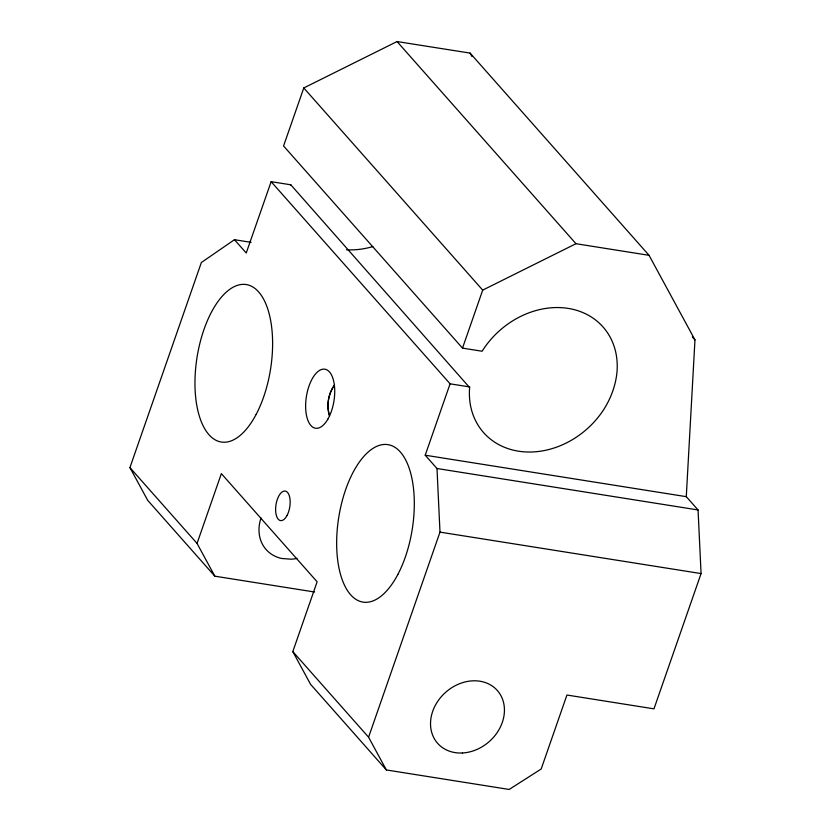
<?xml version="1.0" encoding="UTF-8"?>
<svg xmlns="http://www.w3.org/2000/svg" width="831" height="831" viewBox="0 0 831 831"><rect width="100%" height="100%" fill="white"/><g stroke="black" fill="none" stroke-linecap="round" stroke-linejoin="round"><path stroke-width="1.25" d="M214.824 576.174L197.051 543.422L221.358 473.618L317.12 581.793L292.803 651.597L310.586 684.349L386.353 769.953L509.164 789.45L541.178 769.007L566.939 695.028L653.966 708.853L701.073 573.577L698.061 509.964L686.281 496.668L694.965 339.9L649.053 255.314L470.107 53.101L397.052 41.55L303.782 87.951L283.568 145.976L462.503 348.116L482.157 351.243L482.499 350.63A79.714 65.794 -41.5 0 1 568.175 308.394A79.714 65.794 -41.5 0 1 616.997 371.987C615.75 385.137 611.086 397.769 604.127 408.945A79.714 65.794 -41.5 0 1 518.451 451.181A79.714 65.794 -41.5 0 1 469.629 387.589L290.798 184.794L271.145 181.677L246.225 253.008L234.456 239.702L201.351 262.523L129.927 467.604L147.71 500.345L214.824 576.174L314.617 592.015M290.694 185.448L290.798 184.794M386.353 769.953L368.58 737.201L439.994 532.12L436.992 468.507L425.212 455.211L450.08 383.818L271.145 181.677M462.503 348.116L482.707 290.112L575.976 243.712L649.053 255.314M334.239 385.272C328.474 394.019 326.136 405.601 329.471 415.625C326.645 405.746 327.975 394.05 334.218 385.709M234.456 239.702L251.087 242.351M450.08 383.818L469.733 386.934M425.212 455.211L686.281 496.668M436.992 468.507L698.061 509.964M439.994 532.12L701.073 573.577M692.389 336.981L694.965 339.9M397.052 41.55L575.976 243.712M303.782 87.951L482.707 290.112M129.927 467.604L197.051 543.422M292.803 651.597L368.58 737.201M470.107 53.101L471.946 56.477M372.87 246.568A79.714 65.794 -41.5 0 1 346.465 249.778M296.968 558.411A39.857 32.897 -41.5 0 1 290.923 559.201L281.626 558.463A39.857 32.897 -41.5 0 1 261.027 517.962M256.177 414.337A79.714 37.229 -81 0 0 250.089 285.625A79.714 37.229 -81 0 0 195.119 389.968A79.714 37.229 -81 0 0 256.177 414.337M397.872 574.418A79.714 37.229 -81 0 0 391.785 445.707A79.714 37.229 -81 0 0 336.815 550.039A79.714 37.229 -81 0 0 397.872 574.418M287.09 515.386A14.948 6.98 -81 0 0 285.947 491.256A14.948 6.98 -81 0 0 275.632 510.816A14.948 6.98 -81 0 0 287.09 515.386M327.902 419.084A29.895 13.961 -81 0 0 327.009 369.93A29.895 13.961 -81 0 0 305.631 407.169A29.895 13.961 -81 0 0 327.902 419.084M462.431 752.979A39.857 32.897 -41.5 0 0 501.716 697.24A39.857 32.897 -41.5 0 0 438.301 700.502A39.857 32.897 -41.5 0 0 462.431 752.979"/></g></svg>
